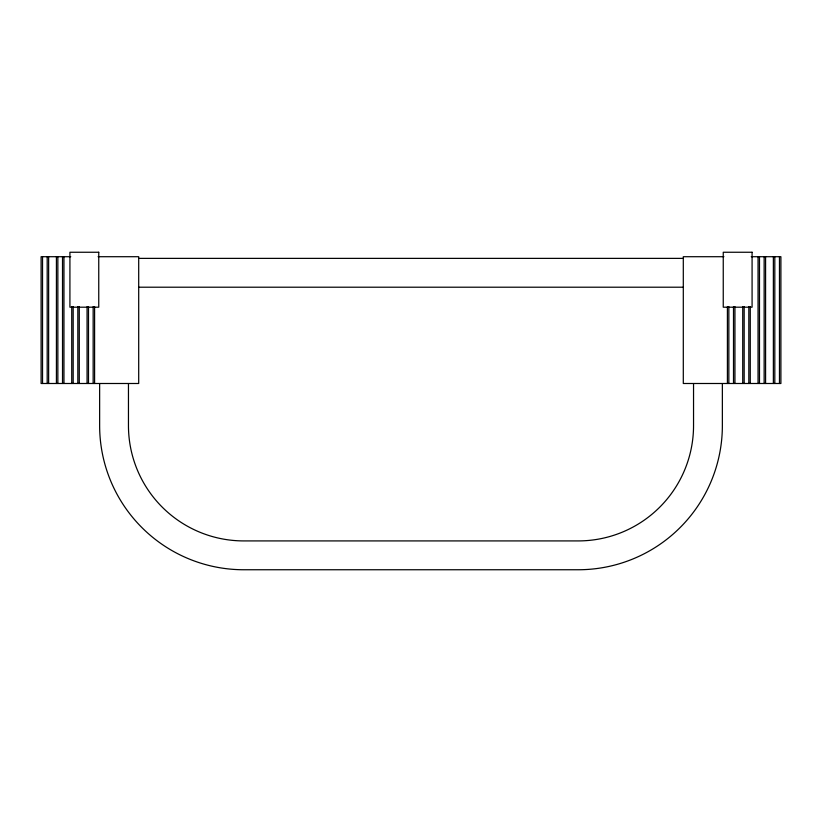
<?xml version="1.0" encoding="UTF-8"?>
<svg xmlns="http://www.w3.org/2000/svg" width="822" height="822" viewBox="0 0 822 822"><rect width="100%" height="100%" fill="white"/><g stroke="black" fill="none" stroke-linecap="round" stroke-linejoin="round"><path stroke-width="1.23" d="M70.764 256.711L41.1 256.711L41.1 383.494L138.702 383.494L138.702 256.711L98.095 256.711M723.905 256.711L683.298 256.711L683.298 383.494L780.9 383.494L780.9 256.711L751.236 256.711M138.558 258.375L683.442 258.375M138.558 287.207L683.442 287.207M779.462 256.711L779.462 383.494M774.807 256.711L774.807 383.494M773.368 256.711L773.368 383.494M765.58 256.711L765.58 383.494M764.141 256.711L764.141 383.494M759.487 256.711L759.487 383.494M758.048 256.711L758.048 383.494M750.26 306.657L750.26 383.494M748.821 306.657L748.821 383.494M744.167 306.657L744.167 383.494M742.728 306.657L742.728 383.494M734.94 306.657L734.94 383.494M733.501 306.657L733.501 383.494M728.847 306.657L728.847 383.494M727.408 306.657L727.408 383.494M722.363 383.792L722.363 425.591A144.148 144.148 0 0 1 578.215 569.749L243.785 569.749A144.148 144.148 0 0 1 99.637 425.591L99.637 383.792M693.542 383.586L693.542 425.591A115.316 115.316 0 0 1 578.215 540.917L243.785 540.917A115.316 115.316 0 0 1 128.458 425.591L128.458 383.586M94.592 306.657L94.592 383.494M93.153 306.657L93.153 383.494M88.499 306.657L88.499 383.494M87.06 306.657L87.06 383.494M79.272 306.657L79.272 383.494M77.833 306.657L77.833 383.494M73.179 306.657L73.179 383.494M71.74 306.657L71.74 383.494M63.952 256.711L63.952 383.494M62.513 256.711L62.513 383.494M57.859 256.711L57.859 383.494M56.42 256.711L56.42 383.494M48.632 256.711L48.632 383.494M47.193 256.711L47.193 383.494M42.538 256.711L42.538 383.494M98.753 252.251L69.921 252.251L69.921 307.192L98.753 307.192L98.753 252.251M752.079 252.251L723.247 252.251L723.247 307.192L752.079 307.192L752.079 252.251"/></g></svg>
